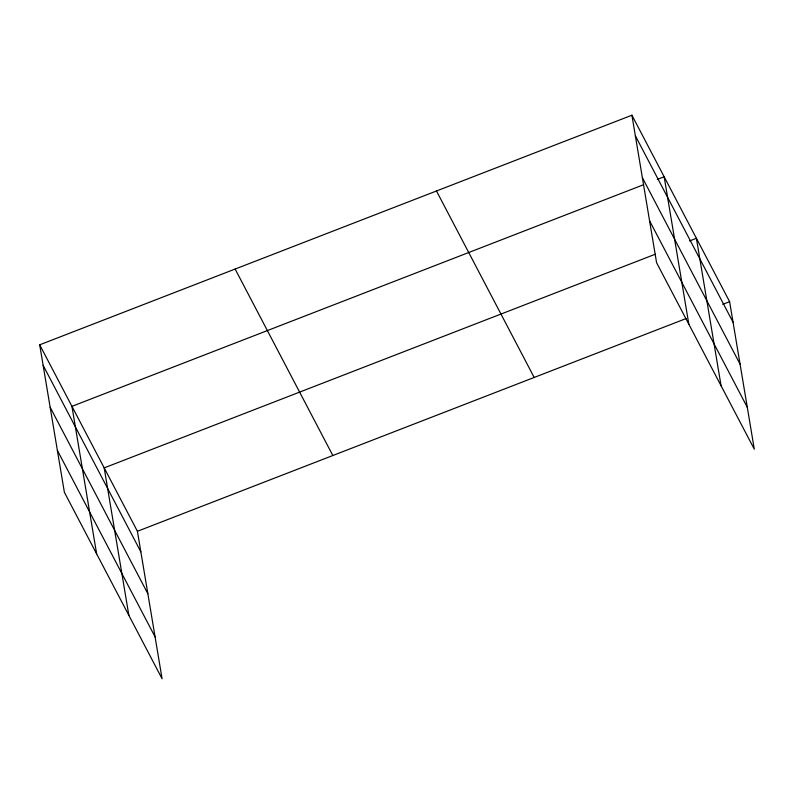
<?xml version="1.0" encoding="UTF-8"?>
<svg xmlns="http://www.w3.org/2000/svg" width="794" height="794" viewBox="0 0 794 794"><rect width="100%" height="100%" fill="white"/><g stroke="black" fill="none" stroke-linecap="round" stroke-linejoin="round"><path stroke-width="1.19" d="M39.7 344.814L137.412 531.285L162.085 678.781L64.383 492.31L39.7 344.814L631.915 115.219L729.617 301.69L754.3 449.186L656.588 262.715L631.915 115.219M643.587 184.724L71.946 406.349L96.63 553.845M657.293 179.414L664.151 176.754L688.835 324.25M655.258 254.239L104.183 467.884L128.866 615.38M689.539 240.949L696.398 238.289L721.081 385.785M137.412 531.285L686.185 318.523M722.758 304.34L729.617 301.69M635.349 135.764L733.051 322.235M642.356 177.657L740.068 364.128M649.581 220.821L747.293 407.292M436.482 190.987L534.183 377.458M235.133 269.047L332.835 455.518M43.134 365.359L140.846 551.83M50.151 407.253L147.853 593.723M57.376 450.416L155.078 636.887"/></g></svg>
